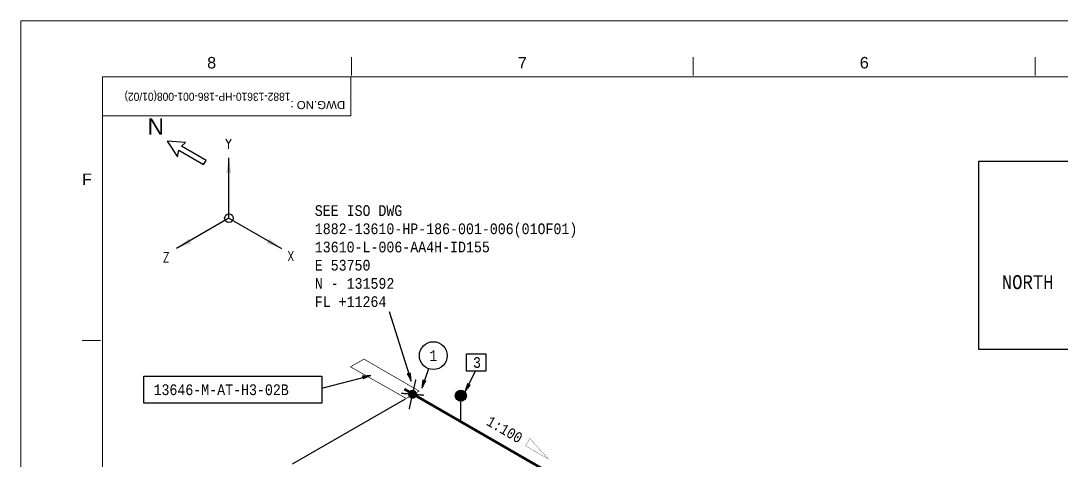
# Model space of a CAD drawing. Header units: inches. Extents: x 952 to 1793, y 0 to 594.
# Drawn here: x 951.7 to 1271.6, y 458.9 to 594 of the extents above; entities that cross this region are included whole.
import ezdxf
from ezdxf.enums import TextEntityAlignment as Align

# ---------------------------------------------------------------- set-up
doc = ezdxf.new("R2010")
doc.units = ezdxf.units.IN
doc.header["$MEASUREMENT"] = 0
doc.linetypes.add('Dashed', pattern=[4.18782, 2.09391, -2.09391])
doc.linetypes.add('Solid', pattern=[1, 1, 0])
for name, color, linetype in [('2', 2, 'Continuous'), ('4', 4, 'Continuous'), ('BG 0 -1', 7, 'Continuous'), ('Border', 7, 'Continuous'), ('DIM-LINES', 7, 'Continuous'), ('FITTINGS', 7, 'Continuous'), ('FRAME', 7, 'Continuous'), ('ISO-TEXT', 7, 'Continuous'), ('NOZZLES', 7, 'Continuous'), ('WELDS', 7, 'Continuous')]:
    doc.layers.add(name, color=color, linetype=linetype)
doc.layers.add('fittingDimension', color=2, linetype='Solid', lineweight=13)
doc.layers.add('weldDimension', color=2, linetype='Solid', lineweight=13)
doc.styles.add('Arial', font='arial.ttf')
doc.styles.add('fixedText', font='MONOTXT8.shx', dxfattribs={"width": 0.85})
doc.styles.add('MONOTXT', font='MONOTXT.shx', dxfattribs={"width": 0.8})
doc.styles.add('ROMANS', font='romans.shx', dxfattribs={"width": 0.8})

msp = doc.modelspace()

# ---------------------------------------------------------------- hatches: boundary and pattern name
at = {"linetype": 'Continuous'}
msp.add_hatch(color=2, dxfattribs=at).paths.add_polyline_path([(1087.01, 480.42), (1087.16, 480.41), (1087.31, 480.39), (1087.45, 480.36), (1087.59, 480.31), (1087.73, 480.26), (1087.86, 480.19), (1087.99, 480.11), (1088.1, 480.02), (1088.21, 479.92), (1088.31, 479.81), (1088.4, 479.69), (1088.48, 479.57), (1088.55, 479.44), (1088.61, 479.3), (1088.65, 479.16), (1088.68, 479.02), (1088.7, 478.87), (1088.71, 478.72), (1088.7, 478.57), (1088.68, 478.43), (1088.65, 478.28), (1088.61, 478.14), (1088.55, 478), (1088.48, 477.87), (1088.4, 477.75), (1088.31, 477.63), (1088.21, 477.52), (1088.1, 477.42), (1087.99, 477.33), (1087.86, 477.25), (1087.73, 477.18), (1087.59, 477.13), (1087.45, 477.08), (1087.31, 477.05), (1087.16, 477.03), (1087.01, 477.03), (1086.87, 477.03), (1086.72, 477.05), (1086.58, 477.08), (1086.43, 477.13), (1086.3, 477.18), (1086.17, 477.25), (1086.04, 477.33), (1085.92, 477.42), (1085.82, 477.52), (1085.72, 477.63), (1085.63, 477.75), (1085.55, 477.87), (1085.48, 478), (1085.42, 478.14), (1085.38, 478.28), (1085.34, 478.43), (1085.33, 478.57), (1085.32, 478.72), (1085.33, 478.87), (1085.34, 479.02), (1085.38, 479.16), (1085.42, 479.3), (1085.48, 479.44), (1085.55, 479.57), (1085.63, 479.69), (1085.72, 479.81), (1085.82, 479.92), (1085.92, 480.02), (1086.04, 480.11), (1086.17, 480.19), (1086.3, 480.26), (1086.43, 480.31), (1086.58, 480.36), (1086.72, 480.39), (1086.87, 480.41)])
at = {"layer": 'WELDS'}
h = msp.add_hatch(color=2, dxfattribs=at)
edge = h.paths.add_edge_path(flags=0)
edge.add_arc((1072.15, 479.15), 1.38, 180, 540, ccw=False)

# ---------------------------------------------------------------- linework, layer by layer
at = {"color": 2}
msp.add_line((1087.01, 470.42), (1087.01, 478.33), dxfattribs=at)
at = {"color": 2, "linetype": 'Continuous'}
msp.add_circle((1087.01, 478.72), 1.7, dxfattribs=at)
at = {"layer": '2', "color": 2}
msp.add_line((1069.84, 477.65), (1035.12, 457.61), dxfattribs=at)
at = {"layer": '2', "color": 4}
msp.add_lwpolyline([(1088.79, 491.59), (1094.69, 491.59), (1094.69, 486.23), (1088.79, 486.23)], close=True, dxfattribs=at)
at = {"layer": '2', "color": 2}
msp.add_lwpolyline([(989.57, 484.76), (1044.25, 484.76), (1044.25, 476.42), (989.57, 476.42)], close=True, dxfattribs=at)
at = {"layer": '2', "color": 4}
msp.add_circle((1078.54, 491.03), 4.29, dxfattribs=at)
at = {"layer": '4', "color": 2}
msp.add_lwpolyline([(1246.3, 550.88), (1362.39, 550.88), (1362.39, 492.92), (1246.3, 492.92)], close=True, dxfattribs=at)
at = {"layer": 'BG 0 -1', "color": 7, "linetype": 'Continuous', "lineweight": 9}
for p, q in [((951.69, 0), (951.69, 594)), ((951.69, 594), (1792.69, 594)), ((1053.39, 577.17), (1053.39, 582.83)), ((1158.51, 577.17), (1158.51, 582.83)), ((1263.64, 577.17), (1263.64, 582.83)), ((1767.62, 576.75), (976.8, 576.75)), ((976.8, 576.75), (976.8, 18.11)), ((1053.22, 564.78), (1053.22, 576.75)), ((1053.22, 564.78), (976.8, 564.78)), ((976.17, 495.71), (970.52, 495.71))]:
    msp.add_line(p, q, dxfattribs=at)
at = {"layer": 'DIM-LINES', "color": 4}
for p, q in [((1065.02, 504.64), (1071.73, 483.22)), ((1077.02, 487.02), (1075.03, 481.03)), ((1044.25, 481.06), (1059.32, 484.96)), ((1091.46, 486.23), (1088.33, 480.02))]:
    msp.add_line(p, q, dxfattribs=at)
at = {"layer": 'FITTINGS', "color": 2, "linetype": 'Dashed', "const_width": 0.2}
msp.add_lwpolyline([(1057.22, 489.97), (1074.18, 480.14), (1070.22, 477.87), (1053.07, 487.59), (1057.22, 489.97)], dxfattribs=at)
at = {"layer": 'FRAME', "color": 2, "linetype": 'Continuous', "lineweight": 30}
for p, q in [((996.69, 557), (999.89, 552.2)), ((1002.29, 556.6), (996.69, 557)), ((999.89, 552.2), (1000.29, 554.2)), ((1000.29, 554.2), (1007.89, 549.8)), ((1001.09, 555.4), (1002.29, 556.6)), ((1008.69, 551), (1001.09, 555.4)), ((1007.89, 549.8), (1008.69, 551)), ((1015.71, 533.3), (1015.71, 551.91)), ((1015.71, 533.3), (1015.71, 551.91)), ((1015.71, 533.3), (999.59, 523.99)), ((1015.71, 533.3), (999.59, 523.99)), ((1015.71, 533.3), (1031.82, 523.99)), ((1015.71, 533.3), (1031.82, 523.99))]:
    msp.add_line(p, q, dxfattribs=at)
at = {"layer": 'FRAME', "color": 4, "linetype": 'ByBlock'}
msp.add_lwpolyline([(1108.19, 465.55, 0.08, 0.08, 0), (1106.92, 463.28, 0.08, 0.08, 0), (1113.97, 459.23, 0.08, 0.08, 0)], format="xyseb", close=True, dxfattribs=at)
at = {"layer": 'FRAME', "color": 2, "linetype": 'Continuous', "lineweight": 30}
msp.add_circle((1015.71, 533.3), 1.33, dxfattribs=at)
msp.add_circle((1015.71, 533.3), 1.33, dxfattribs=at)
for points in [[(1014.83, 547.17), (1016.42, 547.14), (1015.71, 551.91)], [(1014.83, 547.17), (1016.42, 547.14), (1015.71, 551.91)], [(1004.13, 525.6), (1003.36, 526.99), (999.59, 523.99)], [(1004.13, 525.6), (1003.36, 526.99), (999.59, 523.99)], [(1027.28, 525.6), (1028.05, 526.99), (1031.82, 523.99)], [(1027.28, 525.6), (1028.05, 526.99), (1031.82, 523.99)]]:
    msp.add_solid(points, dxfattribs=at)
at = {"layer": 'NOZZLES', "const_width": 0.8}
msp.add_lwpolyline([(1520.02, 220.85), (1069.64, 480.75)], dxfattribs=at)
at = {"layer": 'weldDimension', "color": 4, "flags": 128}
for points in [[(1059.32, 484.96), (1056.79, 484.85), (1057.02, 483.88), (1059.32, 484.96), (1058.84, 484.84), (1056.81, 484.75), (1057, 483.98), (1058.84, 484.84), (1058.36, 484.72), (1056.83, 484.65), (1056.98, 484.07), (1058.36, 484.72), (1057.87, 484.6), (1056.86, 484.56), (1056.95, 484.17), (1057.87, 484.6), (1057.39, 484.48), (1056.88, 484.46), (1056.93, 484.27), (1057.39, 484.48)], [(1071.73, 483.22), (1071.47, 485.75), (1070.52, 485.45), (1071.73, 483.22), (1071.58, 483.7), (1071.37, 485.72), (1070.61, 485.48), (1071.58, 483.7), (1071.44, 484.17), (1071.28, 485.69), (1070.71, 485.51), (1071.44, 484.17), (1071.29, 484.65), (1071.18, 485.66), (1070.8, 485.54), (1071.29, 484.65), (1071.14, 485.13), (1071.09, 485.63), (1070.9, 485.57), (1071.14, 485.13)], [(1075.03, 481.03), (1076.29, 483.24), (1075.34, 483.55), (1075.03, 481.03), (1075.18, 481.5), (1076.19, 483.27), (1075.43, 483.52), (1075.18, 481.5), (1075.34, 481.98), (1076.1, 483.3), (1075.53, 483.49), (1075.34, 481.98), (1075.5, 482.45), (1076, 483.33), (1075.62, 483.46), (1075.5, 482.45), (1075.66, 482.92), (1075.91, 483.36), (1075.72, 483.43), (1075.66, 482.92)], [(1088.33, 480.02), (1089.9, 482.02), (1089.01, 482.47), (1088.33, 480.02), (1088.55, 480.46), (1089.81, 482.06), (1089.09, 482.42), (1088.55, 480.46), (1088.78, 480.91), (1089.72, 482.11), (1089.18, 482.38), (1088.78, 480.91), (1089, 481.35), (1089.63, 482.15), (1089.27, 482.33), (1089, 481.35), (1089.23, 481.8), (1089.54, 482.2), (1089.36, 482.29), (1089.23, 481.8)]]:
    msp.add_lwpolyline(points, dxfattribs=at)
at = {"layer": 'WELDS', "color": 2, "linetype": 'ByBlock', "const_width": 0.4}
for points in [[(1071.11, 474.56), (1073.16, 483.69)], [(1068.67, 479.46), (1075.73, 478.86)]]:
    msp.add_lwpolyline(points, dxfattribs=at)

# ---------------------------------------------------------------- texts
at = {"layer": '2', "style": 'fixedText', "width": 0.85}
msp.add_text('1', height=3.3, dxfattribs=at).set_placement((1078.54, 491.03), align=Align.MIDDLE_CENTER)
at = {"layer": 'BG 0 -1', "color": 7, "style": 'Arial', "width": 1.008516}
for s, p in [('8', (1010.37, 581.12)), ('7', (1105.95, 581.12)), ('6', (1211.08, 581.12))]:
    msp.add_text(s, height=3.54, dxfattribs=at).set_placement(p, align=Align.MIDDLE)
at = {"layer": 'BG 0 -1', "color": 4, "style": 'Arial', "width": 1.010263}
msp.add_text('DWG.NO : ', height=2.5, rotation=180, dxfattribs=at).set_placement((1051.44, 568.1), align=Align.MIDDLE_LEFT)
at = {"layer": 'BG 0 -1', "color": 7, "style": 'Arial', "width": 0.993934}
msp.add_text('F', height=3.54, dxfattribs=at).set_placement((970.53, 543.5))
at = {"layer": 'Border', "color": 2, "linetype": 'Continuous', "style": 'ROMANS', "width": 0.8}
for s, p in [('Y', (1014.61, 554.68)), ('Y', (1014.61, 554.68)), ('Z', (995.41, 519.76)), ('Z', (995.41, 519.76)), ('X', (1033.71, 520.22)), ('X', (1033.71, 520.22))]:
    msp.add_text(s, height=2.97, dxfattribs=at).set_placement(p)
at = {"layer": 'fittingDimension', "style": 'fixedText', "width": 0.85}
msp.add_text('1:100', height=3.2, rotation=329.8376, dxfattribs=at).set_placement((1099.67, 466.94), align=Align.CENTER)
at = {"layer": 'FRAME', "color": 2, "style": 'Arial', "width": 0.9}
msp.add_text('1882-13610-HP-186-001-008(01/02)', height=2.5, rotation=180, dxfattribs=at).set_placement((1034.62, 571.9))
at = {"layer": 'FRAME', "color": 2, "style": 'Arial', "width": 0.992063}
msp.add_text('N', height=5, dxfattribs=at).set_placement((990.69, 559))
at = {"layer": 'ISO-TEXT', "color": 2, "style": 'MONOTXT', "width": 0.8566}
for s, p in [('SEE ISO DWG', (1042.1, 533.99)), ('1882-13610-HP-186-001-006(01OF01)', (1042.1, 528.39)), ('13610-L-006-AA4H-ID155', (1042.1, 522.79)), ('E 53750', (1042.1, 517.19)), ('N - 131592', (1042.1, 511.59)), ('FL +11264', (1042.1, 505.99)), ('3', (1090.75, 487.27)), ('13646-M-AT-H3-02B', (992.51, 478.9))]:
    msp.add_text(s, height=3.3, dxfattribs=at).set_placement(p)
msp.add_text('NORTH', height=4.29, dxfattribs=at).set_placement((1253.38, 515.78), align=Align.TOP_LEFT)

doc.saveas('drawing.dxf')
